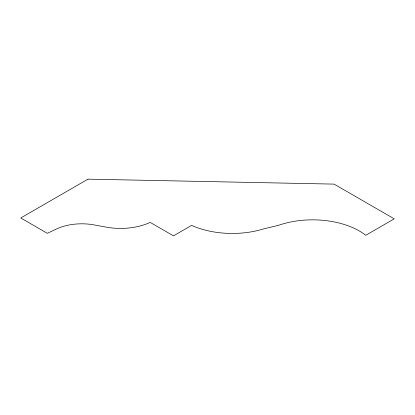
<?xml version="1.0" encoding="UTF-8"?>
<svg xmlns="http://www.w3.org/2000/svg" width="415" height="415" viewBox="0 0 415 415"><rect width="100%" height="100%" fill="white"/><g stroke="black" fill="none" stroke-linecap="round" stroke-linejoin="round"><path stroke-width="0.62" d="M87.985 179.15L20.75 217.968L47.315 233.308L56.414 229.023A40.203 23.209 0 0 1 93.977 224.889L106.219 227.135A47.388 27.359 0 0 0 150.194 222.404L173.486 235.85L191.6 225.392A66.286 38.268 0 0 0 263.696 228.883L278.33 225.371A66.187 38.216 0 0 1 365.781 235.279L394.25 218.845L334.091 184.115L87.985 179.15"/></g></svg>
